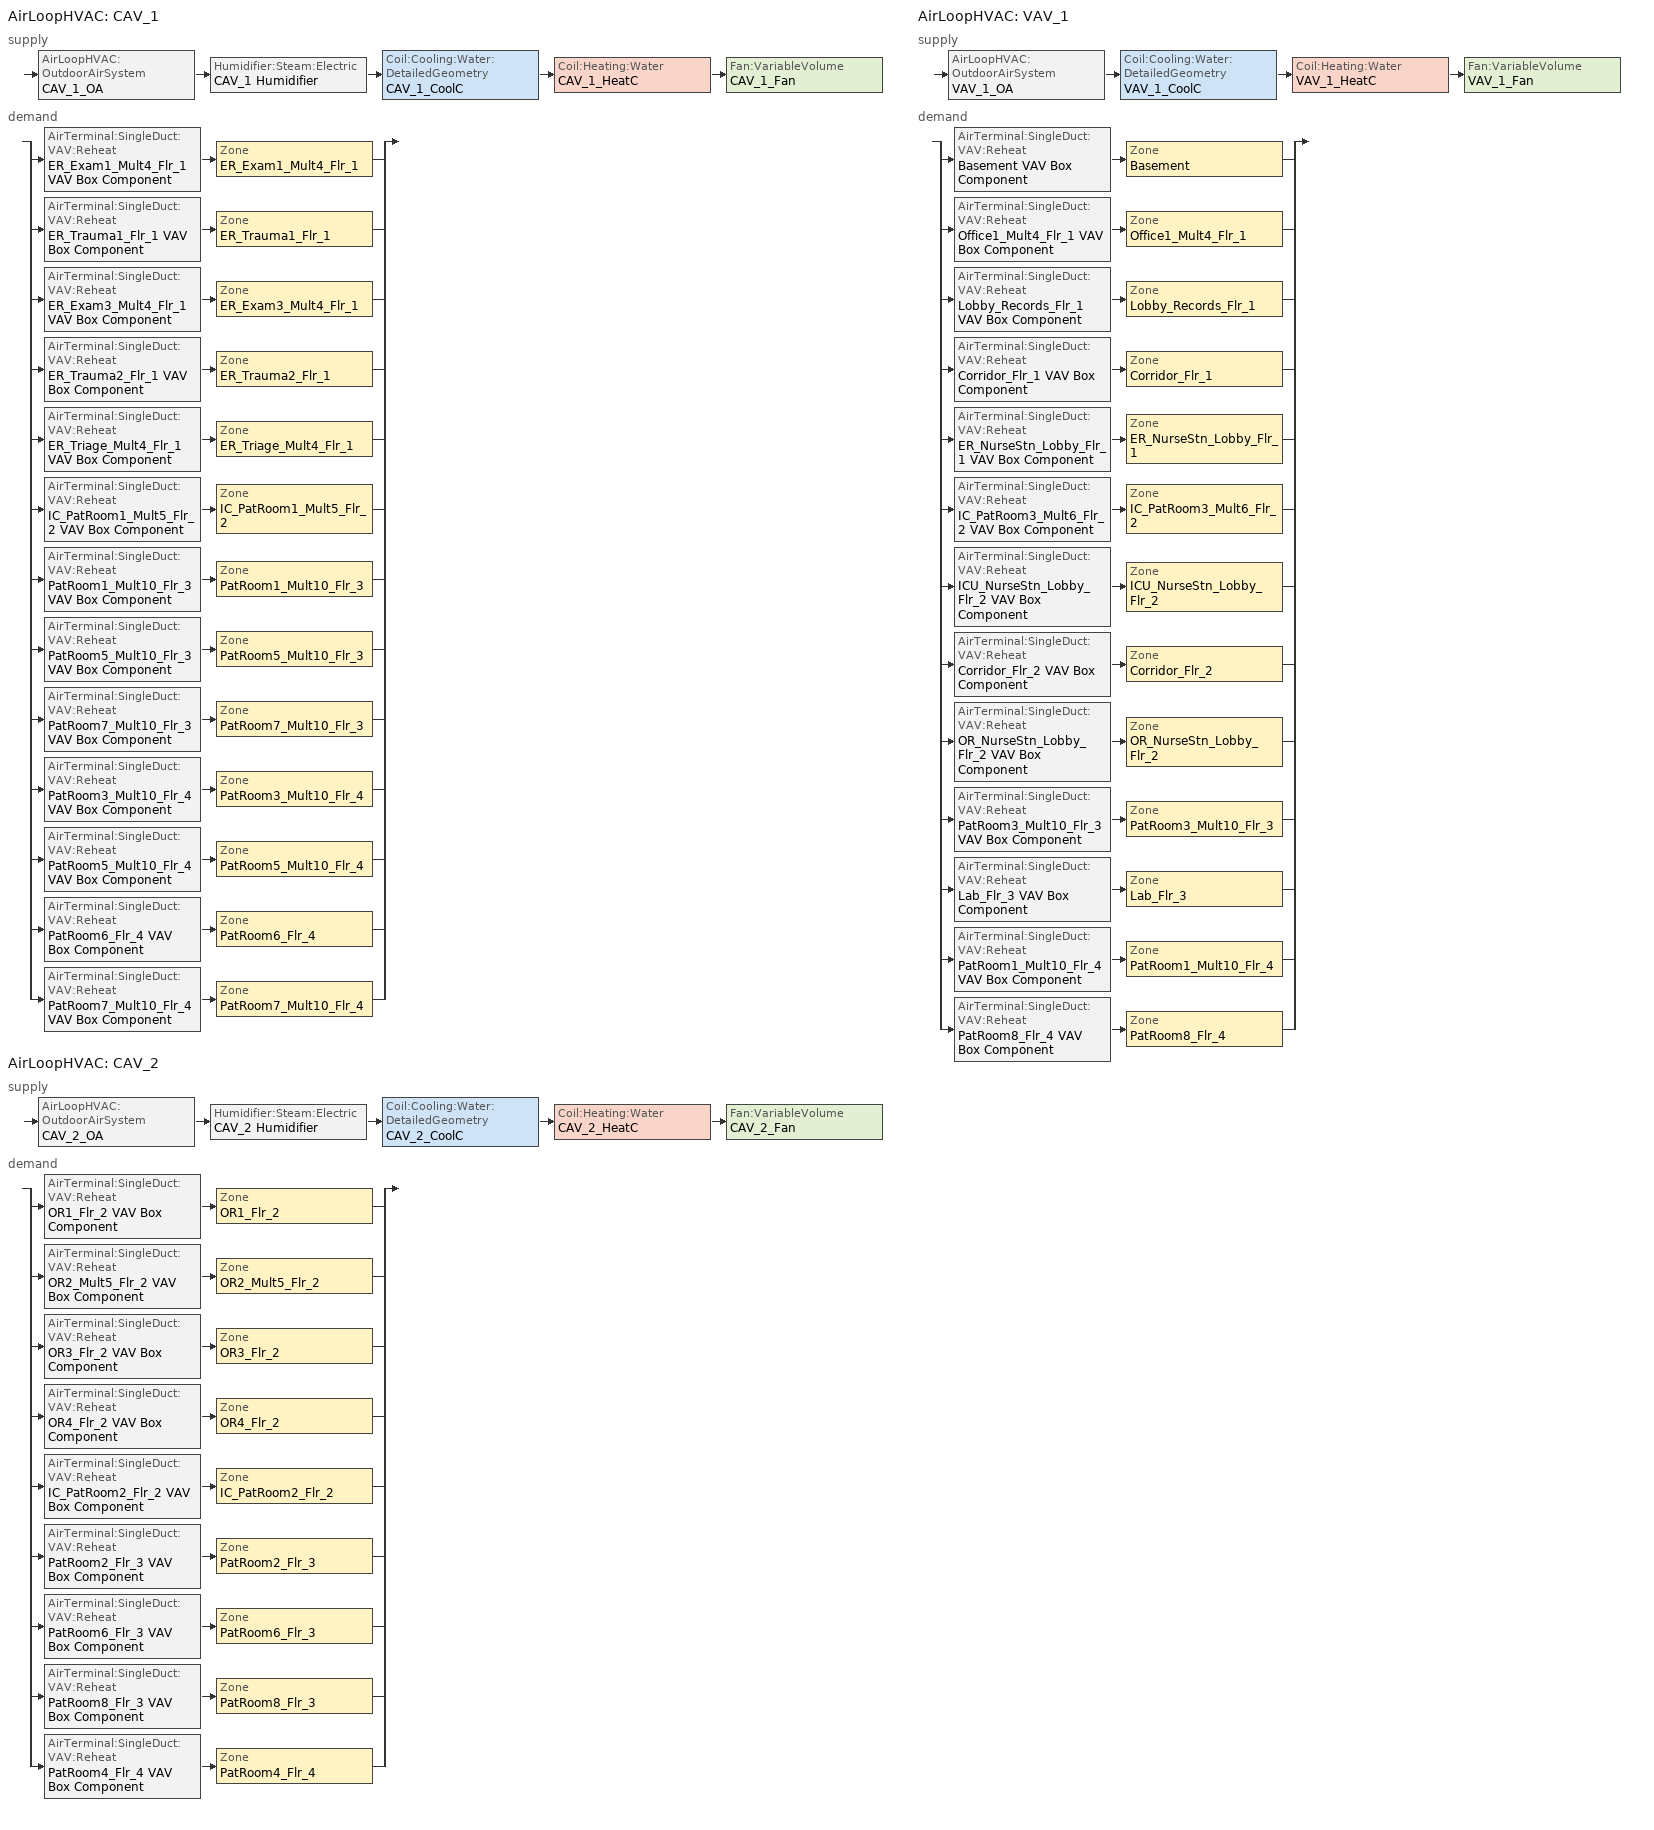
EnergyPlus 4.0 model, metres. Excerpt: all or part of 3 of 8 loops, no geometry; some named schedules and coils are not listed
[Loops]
AirLoopHVAC 'CAV_1'
 supply: AirLoopHVAC:OutdoorAirSystem 'CAV_1_OA' > Humidifier:Steam:Electric 'CAV_1 Humidifier' > Coil:Cooling:Water:DetailedGeometry 'CAV_1_CoolC' > Coil:Heating:Water 'CAV_1_HeatC' > Fan:VariableVolume 'CAV_1_Fan'
 demand: split
  | AirTerminal:SingleDuct:VAV:Reheat 'ER_Exam1_Mult4_Flr_1 VAV Box Component' > Zone 'ER_Exam1_Mult4_Flr_1'
  | AirTerminal:SingleDuct:VAV:Reheat 'ER_Trauma1_Flr_1 VAV Box Component' > Zone 'ER_Trauma1_Flr_1'
  | AirTerminal:SingleDuct:VAV:Reheat 'ER_Exam3_Mult4_Flr_1 VAV Box Component' > Zone 'ER_Exam3_Mult4_Flr_1'
  | AirTerminal:SingleDuct:VAV:Reheat 'ER_Trauma2_Flr_1 VAV Box Component' > Zone 'ER_Trauma2_Flr_1'
  | AirTerminal:SingleDuct:VAV:Reheat 'ER_Triage_Mult4_Flr_1 VAV Box Component' > Zone 'ER_Triage_Mult4_Flr_1'
  | AirTerminal:SingleDuct:VAV:Reheat 'IC_PatRoom1_Mult5_Flr_2 VAV Box Component' > Zone 'IC_PatRoom1_Mult5_Flr_2'
  | AirTerminal:SingleDuct:VAV:Reheat 'PatRoom1_Mult10_Flr_3 VAV Box Component' > Zone 'PatRoom1_Mult10_Flr_3'
  | AirTerminal:SingleDuct:VAV:Reheat 'PatRoom5_Mult10_Flr_3 VAV Box Component' > Zone 'PatRoom5_Mult10_Flr_3'
  | AirTerminal:SingleDuct:VAV:Reheat 'PatRoom7_Mult10_Flr_3 VAV Box Component' > Zone 'PatRoom7_Mult10_Flr_3'
  | AirTerminal:SingleDuct:VAV:Reheat 'PatRoom3_Mult10_Flr_4 VAV Box Component' > Zone 'PatRoom3_Mult10_Flr_4'
  | AirTerminal:SingleDuct:VAV:Reheat 'PatRoom5_Mult10_Flr_4 VAV Box Component' > Zone 'PatRoom5_Mult10_Flr_4'
  | AirTerminal:SingleDuct:VAV:Reheat 'PatRoom6_Flr_4 VAV Box Component' > Zone 'PatRoom6_Flr_4'
  | AirTerminal:SingleDuct:VAV:Reheat 'PatRoom7_Mult10_Flr_4 VAV Box Component' > Zone 'PatRoom7_Mult10_Flr_4'
AirLoopHVAC 'CAV_2'
 supply: AirLoopHVAC:OutdoorAirSystem 'CAV_2_OA' > Humidifier:Steam:Electric 'CAV_2 Humidifier' > Coil:Cooling:Water:DetailedGeometry 'CAV_2_CoolC' > Coil:Heating:Water 'CAV_2_HeatC' > Fan:VariableVolume 'CAV_2_Fan'
 demand: split
  | AirTerminal:SingleDuct:VAV:Reheat 'OR1_Flr_2 VAV Box Component' > Zone 'OR1_Flr_2'
  | AirTerminal:SingleDuct:VAV:Reheat 'OR2_Mult5_Flr_2 VAV Box Component' > Zone 'OR2_Mult5_Flr_2'
  | AirTerminal:SingleDuct:VAV:Reheat 'OR3_Flr_2 VAV Box Component' > Zone 'OR3_Flr_2'
  | AirTerminal:SingleDuct:VAV:Reheat 'OR4_Flr_2 VAV Box Component' > Zone 'OR4_Flr_2'
  | AirTerminal:SingleDuct:VAV:Reheat 'IC_PatRoom2_Flr_2 VAV Box Component' > Zone 'IC_PatRoom2_Flr_2'
  | AirTerminal:SingleDuct:VAV:Reheat 'PatRoom2_Flr_3 VAV Box Component' > Zone 'PatRoom2_Flr_3'
  | AirTerminal:SingleDuct:VAV:Reheat 'PatRoom6_Flr_3 VAV Box Component' > Zone 'PatRoom6_Flr_3'
  | AirTerminal:SingleDuct:VAV:Reheat 'PatRoom8_Flr_3 VAV Box Component' > Zone 'PatRoom8_Flr_3'
  | AirTerminal:SingleDuct:VAV:Reheat 'PatRoom4_Flr_4 VAV Box Component' > Zone 'PatRoom4_Flr_4'
AirLoopHVAC 'VAV_1'
 supply: AirLoopHVAC:OutdoorAirSystem 'VAV_1_OA' > Coil:Cooling:Water:DetailedGeometry 'VAV_1_CoolC' > Coil:Heating:Water 'VAV_1_HeatC' > Fan:VariableVolume 'VAV_1_Fan'
 demand: split
  | AirTerminal:SingleDuct:VAV:Reheat 'Basement VAV Box Component' > Zone 'Basement'
  | AirTerminal:SingleDuct:VAV:Reheat 'Office1_Mult4_Flr_1 VAV Box Component' > Zone 'Office1_Mult4_Flr_1'
  | AirTerminal:SingleDuct:VAV:Reheat 'Lobby_Records_Flr_1 VAV Box Component' > Zone 'Lobby_Records_Flr_1'
  | AirTerminal:SingleDuct:VAV:Reheat 'Corridor_Flr_1 VAV Box Component' > Zone 'Corridor_Flr_1'
  | AirTerminal:SingleDuct:VAV:Reheat 'ER_NurseStn_Lobby_Flr_1 VAV Box Component' > Zone 'ER_NurseStn_Lobby_Flr_1'
  | AirTerminal:SingleDuct:VAV:Reheat 'IC_PatRoom3_Mult6_Flr_2 VAV Box Component' > Zone 'IC_PatRoom3_Mult6_Flr_2'
  | AirTerminal:SingleDuct:VAV:Reheat 'ICU_NurseStn_Lobby_Flr_2 VAV Box Component' > Zone 'ICU_NurseStn_Lobby_Flr_2'
  | AirTerminal:SingleDuct:VAV:Reheat 'Corridor_Flr_2 VAV Box Component' > Zone 'Corridor_Flr_2'
  | AirTerminal:SingleDuct:VAV:Reheat 'OR_NurseStn_Lobby_Flr_2 VAV Box Component' > Zone 'OR_NurseStn_Lobby_Flr_2'
  | AirTerminal:SingleDuct:VAV:Reheat 'PatRoom3_Mult10_Flr_3 VAV Box Component' > Zone 'PatRoom3_Mult10_Flr_3'
  | AirTerminal:SingleDuct:VAV:Reheat 'Lab_Flr_3 VAV Box Component' > Zone 'Lab_Flr_3'
  | AirTerminal:SingleDuct:VAV:Reheat 'PatRoom1_Mult10_Flr_4 VAV Box Component' > Zone 'PatRoom1_Mult10_Flr_4'
  | AirTerminal:SingleDuct:VAV:Reheat 'PatRoom8_Flr_4 VAV Box Component' > Zone 'PatRoom8_Flr_4'
[Fan:VariableVolume] Availability Schedule=HVACOperationSchd; Pressure Rise=1017.592; Maximum Flow Rate {m3/s}=AUTOSIZE; Minimum Flow Rate {m3/s}=0; Motor In Airstream Fraction=1; Fan Coefficient 1=0.0407599; Fan Coefficient 2=0.088045; Fan Coefficient 3=-0.0729261; Fan Coefficient 4=0.94374; Fan Coefficient 5=0
Name | Fan Efficiency | Motor Efficiency
CAV_1_Fan; CAV_2_Fan | 0.6045 | 0.93
VAV_1_Fan | 0.6084 | 0.936
[Coil:Heating:Water] Availablility Schedule=ALWAYS_ON; U-Factor Times Area Value {W/K}=AUTOSIZE; Maximum Water Flow Rate {m3/s}=AUTOSIZE; Coil Peformance input method=UFactorTimesAreaAndDesignWaterFlowRate; Nominal Capacity=AUTOSIZE; Design Inlet Water Temperature=82.2; Design Inlet Air Temperature=16.6; Design Outlet Water Temperature=71.1; Design Outlet Air Temperature=32.2
CAV_1_HeatC; CAV_2_HeatC; VAV_1_HeatC
[Coil:Cooling:Water:DetailedGeometry] Availablility Schedule=ALWAYS_ON; Maximum Water Flow Rate {m3/s}=AUTOSIZE; Tube Outside Surface Area  {m2}=AUTOSIZE; Total Tube Inside Area {m2}=AUTOSIZE; Fin Surface Area {m2}=AUTOSIZE; Minimum Airflow Area {m2}=AUTOSIZE; Coil Depth {m}=AUTOSIZE; Fin Diameter {m}=AUTOSIZE; Fin Thickness {m}=0.0015; Tube Inside Diameter  {m}=0.01445; Tube Outside Diameter {m}=0.0159; Tube Thermal Conductivity {W/m-K}=0.386; Fin Thermal Conductivity {W/m-K}=0.204; Fin Spacing {m}=0.0018; Tube Depth Spacing {m}=0.026; Number of Tube Rows=6; Number of Tubes per Row=AUTOSIZE
CAV_1_CoolC; CAV_2_CoolC; VAV_1_CoolC
[Humidifier:Steam:Electric] Availability Schedule=ALWAYS_ON; Rated Capacity m3/s=3.72E-5; Rated Power W=100000; Rated Fan Power W=0; Standby Power W=0
CAV_1 Humidifier; CAV_2 Humidifier
[AirTerminal:SingleDuct:VAV:Reheat] Availability Schedule=ALWAYS_ON; Maximum Air Flow Rate {m3/s}=AUTOSIZE; Zone Minimum Air Flow Input Method=Constant; Maximum Hot Water or Steam Flow Rate {m3/s}=AUTOSIZE; Minimum Hot Water or Steam Flow Rate {m3/s}=0; Convergence Tolerance=0.001; Damper Heating Action=NORMAL
Name | Constant Minimum Air Flow Fraction | Reheat Coil
Basement VAV Box Component | 0.3 | Basement VAV Box Reheat Coil
Corridor_Flr_1 VAV Box Component | 0.3 | Corridor_Flr_1 VAV Box Reheat Coil
Corridor_Flr_2 VAV Box Component | 0.3 | Corridor_Flr_2 VAV Box Reheat Coil
ER_Exam1_Mult4_Flr_1 VAV Box Component | 1 | ER_Exam1_Mult4_Flr_1 VAV Box Reheat Coil
ER_Exam3_Mult4_Flr_1 VAV Box Component | 1 | ER_Exam3_Mult4_Flr_1 VAV Box Reheat Coil
ER_NurseStn_Lobby_Flr_1 VAV Box Component | 0.3 | ER_NurseStn_Lobby_Flr_1 VAV Box Reheat Coil
ER_Trauma1_Flr_1 VAV Box Component | 1 | ER_Trauma1_Flr_1 VAV Box Reheat Coil
ER_Trauma2_Flr_1 VAV Box Component | 1 | ER_Trauma2_Flr_1 VAV Box Reheat Coil
ER_Triage_Mult4_Flr_1 VAV Box Component | 1 | ER_Triage_Mult4_Flr_1 VAV Box Reheat Coil
ICU_NurseStn_Lobby_Flr_2 VAV Box Component | 0.3 | ICU_NurseStn_Lobby_Flr_2 VAV Box Reheat Coil
IC_PatRoom1_Mult5_Flr_2 VAV Box Component | 1 | IC_PatRoom1_Mult5_Flr_2 VAV Box Reheat Coil
IC_PatRoom2_Flr_2 VAV Box Component | 1 | IC_PatRoom2_Flr_2 VAV Box Reheat Coil
IC_PatRoom3_Mult6_Flr_2 VAV Box Component | 1 | IC_PatRoom3_Mult6_Flr_2 VAV Box Reheat Coil
Lab_Flr_3 VAV Box Component | 1 | Lab_Flr_3 VAV Box Reheat Coil
Lobby_Records_Flr_1 VAV Box Component | 0.3 | Lobby_Records_Flr_1 VAV Box Reheat Coil
OR1_Flr_2 VAV Box Component | 1 | OR1_Flr_2 VAV Box Reheat Coil
OR2_Mult5_Flr_2 VAV Box Component | 1 | OR2_Mult5_Flr_2 VAV Box Reheat Coil
OR3_Flr_2 VAV Box Component | 1 | OR3_Flr_2 VAV Box Reheat Coil
OR4_Flr_2 VAV Box Component | 1 | OR4_Flr_2 VAV Box Reheat Coil
OR_NurseStn_Lobby_Flr_2 VAV Box Component | 0.3 | OR_NurseStn_Lobby_Flr_2 VAV Box Reheat Coil
Office1_Mult4_Flr_1 VAV Box Component | 0.3 | Office1_Mult4_Flr_1 VAV Box Reheat Coil
PatRoom1_Mult10_Flr_3 VAV Box Component | 1 | PatRoom1_Mult10_Flr_3 VAV Box Reheat Coil
PatRoom1_Mult10_Flr_4 VAV Box Component | 1 | PatRoom1_Mult10_Flr_4 VAV Box Reheat Coil
PatRoom2_Flr_3 VAV Box Component | 1 | PatRoom2_Flr_3 VAV Box Reheat Coil
PatRoom3_Mult10_Flr_3 VAV Box Component | 1 | PatRoom3_Mult10_Flr_3 VAV Box Reheat Coil
PatRoom3_Mult10_Flr_4 VAV Box Component | 1 | PatRoom3_Mult10_Flr_4 VAV Box Reheat Coil
PatRoom4_Flr_4 VAV Box Component | 1 | PatRoom4_Flr_4 VAV Box Reheat Coil
PatRoom5_Mult10_Flr_3 VAV Box Component | 1 | PatRoom5_Mult10_Flr_3 VAV Box Reheat Coil
PatRoom5_Mult10_Flr_4 VAV Box Component | 1 | PatRoom5_Mult10_Flr_4 VAV Box Reheat Coil
PatRoom6_Flr_3 VAV Box Component | 1 | PatRoom6_Flr_3 VAV Box Reheat Coil
PatRoom6_Flr_4 VAV Box Component | 1 | PatRoom6_Flr_4 VAV Box Reheat Coil
PatRoom7_Mult10_Flr_3 VAV Box Component | 1 | PatRoom7_Mult10_Flr_3 VAV Box Reheat Coil
PatRoom7_Mult10_Flr_4 VAV Box Component | 1 | PatRoom7_Mult10_Flr_4 VAV Box Reheat Coil
PatRoom8_Flr_3 VAV Box Component | 1 | PatRoom8_Flr_3 VAV Box Reheat Coil
PatRoom8_Flr_4 VAV Box Component | 1 | PatRoom8_Flr_4 VAV Box Reheat Coil
[Zone equipment]
Basement: Basement VAV Box Component
Corridor_Flr_1: Corridor_Flr_1 VAV Box Component
Corridor_Flr_2: Corridor_Flr_2 VAV Box Component
ER_Exam1_Mult4_Flr_1: ER_Exam1_Mult4_Flr_1 VAV Box Component
ER_Exam3_Mult4_Flr_1: ER_Exam3_Mult4_Flr_1 VAV Box Component
ER_NurseStn_Lobby_Flr_1: ER_NurseStn_Lobby_Flr_1 VAV Box Component
ER_Trauma1_Flr_1: ER_Trauma1_Flr_1 VAV Box Component
ER_Trauma2_Flr_1: ER_Trauma2_Flr_1 VAV Box Component
ER_Triage_Mult4_Flr_1: ER_Triage_Mult4_Flr_1 VAV Box Component
ICU_NurseStn_Lobby_Flr_2: ICU_NurseStn_Lobby_Flr_2 VAV Box Component
IC_PatRoom1_Mult5_Flr_2: IC_PatRoom1_Mult5_Flr_2 VAV Box Component
IC_PatRoom2_Flr_2: IC_PatRoom2_Flr_2 VAV Box Component
IC_PatRoom3_Mult6_Flr_2: IC_PatRoom3_Mult6_Flr_2 VAV Box Component
Lab_Flr_3: Lab_Flr_3 VAV Box Component
Lobby_Records_Flr_1: Lobby_Records_Flr_1 VAV Box Component
OR1_Flr_2: OR1_Flr_2 VAV Box Component
OR2_Mult5_Flr_2: OR2_Mult5_Flr_2 VAV Box Component
OR3_Flr_2: OR3_Flr_2 VAV Box Component
OR4_Flr_2: OR4_Flr_2 VAV Box Component
OR_NurseStn_Lobby_Flr_2: OR_NurseStn_Lobby_Flr_2 VAV Box Component
Office1_Mult4_Flr_1: Office1_Mult4_Flr_1 VAV Box Component
PatRoom1_Mult10_Flr_3: PatRoom1_Mult10_Flr_3 VAV Box Component
PatRoom1_Mult10_Flr_4: PatRoom1_Mult10_Flr_4 VAV Box Component
PatRoom2_Flr_3: PatRoom2_Flr_3 VAV Box Component
PatRoom3_Mult10_Flr_3: PatRoom3_Mult10_Flr_3 VAV Box Component
PatRoom3_Mult10_Flr_4: PatRoom3_Mult10_Flr_4 VAV Box Component
PatRoom4_Flr_4: PatRoom4_Flr_4 VAV Box Component
PatRoom5_Mult10_Flr_3: PatRoom5_Mult10_Flr_3 VAV Box Component
PatRoom5_Mult10_Flr_4: PatRoom5_Mult10_Flr_4 VAV Box Component
PatRoom6_Flr_3: PatRoom6_Flr_3 VAV Box Component
PatRoom6_Flr_4: PatRoom6_Flr_4 VAV Box Component
PatRoom7_Mult10_Flr_3: PatRoom7_Mult10_Flr_3 VAV Box Component
PatRoom7_Mult10_Flr_4: PatRoom7_Mult10_Flr_4 VAV Box Component
PatRoom8_Flr_3: PatRoom8_Flr_3 VAV Box Component
PatRoom8_Flr_4: PatRoom8_Flr_4 VAV Box Component
[Sizing:Zone] Zone Cooling Design Supply Air Temperature {C}=11.1; Zone Heating Design Supply Air Temperature {C}=50; Zone Cooling Design Supply Air Humidity Ratio {kg-H20/kg-air}=0.007; Zone Heating Design Supply Air Humidity Ratio {kg-H20/kg-air}=0.008; Heating Design Air Flow Method {Flow/Zone | DesignDay}=DesignDay
Name | Outdoor Air Method | Outside Air Flow per Person {(m3/s)/person} | Cooling Design Air Flow Method {Flow/Zone | DesignDay | DesignDayWithLimit} | Outside Air Flow per Zone Floor Area {(m3/s)/m2} | Cooling Minimum Air Flow | Outside Air Flow per Zone {m3/s}
Basement; ER_NurseStn_Lobby_Flr_1; ICU_NurseStn_Lobby_Flr_2; Lobby_Records_Flr_1; OR_NurseStn_Lobby_Flr_2; Office1_Mult4_Flr_1 | Flow/Person | 0.01 | DesignDay
Corridor_Flr_1 | Flow/Area |  | DesignDay | 0.00025
Corridor_Flr_2 | Flow/Area |  | DesignDayWithLimit | 0.00025 | 1.349328
ER_Exam1_Mult4_Flr_1; ER_Exam3_Mult4_Flr_1; ER_Trauma1_Flr_1; ER_Trauma2_Flr_1; ER_Triage_Mult4_Flr_1 | Flow/Zone |  | DesignDayWithLimit |  | 0.396533 | 0.066089
IC_PatRoom1_Mult5_Flr_2; IC_PatRoom3_Mult6_Flr_2; PatRoom1_Mult10_Flr_3; PatRoom1_Mult10_Flr_4; PatRoom5_Mult10_Flr_3; PatRoom5_Mult10_Flr_4 | Flow/Zone |  | DesignDayWithLimit |  | 0.148683 | 0.049561
IC_PatRoom2_Flr_2; PatRoom6_Flr_3; PatRoom6_Flr_4; PatRoom8_Flr_3; PatRoom8_Flr_4 | Flow/Zone |  | DesignDayWithLimit |  | 0.198267 | 0.066089
Lab_Flr_3 | Flow/Zone |  | DesignDayWithLimit |  | 1.882 | 1.882
OR1_Flr_2; OR2_Mult5_Flr_2; OR3_Flr_2 | Flow/Zone |  | DesignDayWithLimit |  | 0.991292 | 0.198258
OR4_Flr_2 | Flow/Zone |  | DesignDayWithLimit |  | 3.965417 | 0.793083
PatRoom2_Flr_3; PatRoom4_Flr_4 | Flow/Zone |  | DesignDayWithLimit |  | 0.24785 | 0.082617
PatRoom3_Mult10_Flr_3; PatRoom3_Mult10_Flr_4; PatRoom7_Mult10_Flr_3; PatRoom7_Mult10_Flr_4 | Flow/Zone |  | DesignDayWithLimit |  | 0.143767 | 0.047922
[ZoneControl:Thermostat] Control Type Schedule=Dual Zone Control Type Sched
Name | Zone | Control 1
Basement Thermostat | Basement | Basement DualSPSched
Corridor_Flr_1 Thermostat | Corridor_Flr_1 | Corridor_Flr_1 DualSPSched
Corridor_Flr_2 Thermostat | Corridor_Flr_2 | Corridor_Flr_2 DualSPSched
ER_Exam1_Mult4_Flr_1 Thermostat | ER_Exam1_Mult4_Flr_1 | ER_Exam1_Mult4_Flr_1 DualSPSched
ER_Exam3_Mult4_Flr_1 Thermostat | ER_Exam3_Mult4_Flr_1 | ER_Exam3_Mult4_Flr_1 DualSPSched
ER_NurseStn_Lobby_Flr_1 Thermostat | ER_NurseStn_Lobby_Flr_1 | ER_NurseStn_Lobby_Flr_1 DualSPSched
ER_Trauma1_Flr_1 Thermostat | ER_Trauma1_Flr_1 | ER_Trauma1_Flr_1 DualSPSched
ER_Trauma2_Flr_1 Thermostat | ER_Trauma2_Flr_1 | ER_Trauma2_Flr_1 DualSPSched
ER_Triage_Mult4_Flr_1 Thermostat | ER_Triage_Mult4_Flr_1 | ER_Triage_Mult4_Flr_1 DualSPSched
ICU_NurseStn_Lobby_Flr_2 Thermostat | ICU_NurseStn_Lobby_Flr_2 | ICU_NurseStn_Lobby_Flr_2 DualSPSched
IC_PatRoom1_Mult5_Flr_2 Thermostat | IC_PatRoom1_Mult5_Flr_2 | IC_PatRoom1_Mult5_Flr_2 DualSPSched
IC_PatRoom2_Flr_2 Thermostat | IC_PatRoom2_Flr_2 | IC_PatRoom2_Flr_2 DualSPSched
IC_PatRoom3_Mult6_Flr_2 Thermostat | IC_PatRoom3_Mult6_Flr_2 | IC_PatRoom3_Mult6_Flr_2 DualSPSched
Lab_Flr_3 Thermostat | Lab_Flr_3 | Lab_Flr_3 DualSPSched
Lobby_Records_Flr_1 Thermostat | Lobby_Records_Flr_1 | Lobby_Records_Flr_1 DualSPSched
OR1_Flr_2 Thermostat | OR1_Flr_2 | OR1_Flr_2 DualSPSched
OR2_Mult5_Flr_2 Thermostat | OR2_Mult5_Flr_2 | OR2_Mult5_Flr_2 DualSPSched
OR3_Flr_2 Thermostat | OR3_Flr_2 | OR3_Flr_2 DualSPSched
OR4_Flr_2 Thermostat | OR4_Flr_2 | OR4_Flr_2 DualSPSched
OR_NurseStn_Lobby_Flr_2 Thermostat | OR_NurseStn_Lobby_Flr_2 | OR_NurseStn_Lobby_Flr_2 DualSPSched
Office1_Mult4_Flr_1 Thermostat | Office1_Mult4_Flr_1 | Office1_Mult4_Flr_1 DualSPSched
PatRoom1_Mult10_Flr_3 Thermostat | PatRoom1_Mult10_Flr_3 | PatRoom1_Mult10_Flr_3 DualSPSched
PatRoom1_Mult10_Flr_4 Thermostat | PatRoom1_Mult10_Flr_4 | PatRoom1_Mult10_Flr_4 DualSPSched
PatRoom2_Flr_3 Thermostat | PatRoom2_Flr_3 | PatRoom2_Flr_3 DualSPSched
PatRoom3_Mult10_Flr_3 Thermostat | PatRoom3_Mult10_Flr_3 | PatRoom3_Mult10_Flr_3 DualSPSched
PatRoom3_Mult10_Flr_4 Thermostat | PatRoom3_Mult10_Flr_4 | PatRoom3_Mult10_Flr_4 DualSPSched
PatRoom4_Flr_4 Thermostat | PatRoom4_Flr_4 | PatRoom4_Flr_4 DualSPSched
PatRoom5_Mult10_Flr_3 Thermostat | PatRoom5_Mult10_Flr_3 | PatRoom5_Mult10_Flr_3 DualSPSched
PatRoom5_Mult10_Flr_4 Thermostat | PatRoom5_Mult10_Flr_4 | PatRoom5_Mult10_Flr_4 DualSPSched
PatRoom6_Flr_3 Thermostat | PatRoom6_Flr_3 | PatRoom6_Flr_3 DualSPSched
PatRoom6_Flr_4 Thermostat | PatRoom6_Flr_4 | PatRoom6_Flr_4 DualSPSched
PatRoom7_Mult10_Flr_3 Thermostat | PatRoom7_Mult10_Flr_3 | PatRoom7_Mult10_Flr_3 DualSPSched
PatRoom7_Mult10_Flr_4 Thermostat | PatRoom7_Mult10_Flr_4 | PatRoom7_Mult10_Flr_4 DualSPSched
PatRoom8_Flr_3 Thermostat | PatRoom8_Flr_3 | PatRoom8_Flr_3 DualSPSched
PatRoom8_Flr_4 Thermostat | PatRoom8_Flr_4 | PatRoom8_Flr_4 DualSPSched
[ThermostatSetpoint:DualSetpoint]
Name | Heating Setpoint Temperature Schedule | Cooling Setpoint Temperature Schedule
Basement DualSPSched; Corridor_Flr_1 DualSPSched; Corridor_Flr_2 DualSPSched; ER_NurseStn_Lobby_Flr_1 DualSPSched; ICU_NurseStn_Lobby_Flr_2 DualSPSched; Lab_Flr_3 DualSPSched; Lobby_Records_Flr_1 DualSPSched; OR_NurseStn_Lobby_Flr_2 DualSPSched; Office1_Mult4_Flr_1 DualSPSched | ADMIN_HTGSETP_SCH | ADMIN_CLGSETP_SCH
ER_Exam1_Mult4_Flr_1 DualSPSched; ER_Exam3_Mult4_Flr_1 DualSPSched; ER_Trauma1_Flr_1 DualSPSched; ER_Trauma2_Flr_1 DualSPSched; ER_Triage_Mult4_Flr_1 DualSPSched; IC_PatRoom1_Mult5_Flr_2 DualSPSched; IC_PatRoom2_Flr_2 DualSPSched; IC_PatRoom3_Mult6_Flr_2 DualSPSched; PatRoom1_Mult10_Flr_3 DualSPSched; PatRoom1_Mult10_Flr_4 DualSPSched; PatRoom2_Flr_3 DualSPSched; PatRoom3_Mult10_Flr_3 DualSPSched; PatRoom3_Mult10_Flr_4 DualSPSched; PatRoom4_Flr_4 DualSPSched; PatRoom5_Mult10_Flr_3 DualSPSched; PatRoom5_Mult10_Flr_4 DualSPSched; PatRoom6_Flr_3 DualSPSched; PatRoom6_Flr_4 DualSPSched; PatRoom7_Mult10_Flr_3 DualSPSched; PatRoom7_Mult10_Flr_4 DualSPSched; PatRoom8_Flr_3 DualSPSched; PatRoom8_Flr_4 DualSPSched | CRITICAL_HTGSETP_SCH | CRITICAL_CLGSETP_SCH
OR1_Flr_2 DualSPSched; OR2_Mult5_Flr_2 DualSPSched; OR3_Flr_2 DualSPSched; OR4_Flr_2 DualSPSched | OR_HTGSETP_SCH | OR_CLGSETP_SCH
[Sizing:System] Type Of Load To Size On {Sensible}=Sensible; Design Outdoor Air Flow Rate {m3/s}=AUTOSIZE; Preheat Design Temperature {C}=7; Preheat Design Humidity Ratio {kg-H2O/kg-air}=0.008; Precool Design Humidity Ratio {kg-H2O/kg-air}=0.008; Central Cooling Design Supply Air Temperature {C}=7.2; Central Heating Design Supply Air Temperature {C}=16; 100% Outdoor Air in Cooling {Yes | No}=No; 100% Outdoor Air in Heating {Yes | No}=No; Central Cooling Design Supply Air Humidity Ratio {kg-H2O/kg-air}=0.007; Central Heating Design Supply Air Humidity Ratio {kg-H2O/kg-air}=0.007; Cooling Design Air Flow Method=DesignDay; Cooling Design Air Flow Rate {m3/s}=0; Heating Design Air Flow Method=DesignDay; Heating Design Air Flow Rate {m3/s}=0
Name | Minimum System Air Flow Ratio | Precool Design Temperature {C} | Sizing Option {Coincident | NonCoincident}
CAV_1; CAV_2 | 1 | 7.2 | NonCoincident
VAV_1 | 0.3 | 11.1 | Coincident
[Controller:OutdoorAir] Minimum Outdoor Air Flow Rate {m3/s}=AUTOSIZE; Maximum Outdoor Air Flow Rate {m3/s}=AUTOSIZE; Economizer Control Action Type=ModulateFlow; Economizer Maximum Limit Dry-Bulb Temperature {C}=28; Economizer Maximum Limit Enthalpy {J/kg}=64000; Economizer Minimum Limit Dry-Bulb Temperature {C}=-100; Lockout Type=NoLockout; Minimum Limit Type=FixedMinimum; Minimum Outdoor Air Schedule=ALWAYS_ON
Name | Economizer Control Type | Minimum Fraction of Outdoor Air Schedule
CAV_1_OA_Controller; CAV_2_OA_Controller | NoEconomizer | CAV_OAminFracSchedule
VAV_1_OA_Controller | DifferentialDryBulb | VAV_OAminFracSchedule
[Controller:WaterCoil] Maximum Actuated Flow {m3/s}=AUTOSIZE; Minimum Actuated Flow {m3/s}=0
Name | Control Variable {Temperature | HumidityRatio | TemperatureAndHumidityRatio | Flow} | Action {Normal | Reverse} | Actuator Variable {Flow} | Actuator Variable {FLOW} | Controller Convergence Tolerance {delta C} [Delta temp from setpoint]
CAV_1_CoolC_Controller; CAV_2_CoolC_Controller | TemperatureAndHumidityRatio | Reverse | Flow
CAV_1_HeatC_Controller; CAV_2_HeatC_Controller; VAV_1_HeatC_Controller | Temperature | Normal |  | Flow | 0.0001
VAV_1_CoolC_Controller | Temperature | Reverse | Flow
[AirLoopHVAC] Design Supply Air Flow Rate {m3/s}=AUTOSIZE
CAV_1; CAV_2; VAV_1
[SetpointManager:Scheduled]
Name | Control Variable {Temperature | Others } | Schedule | Setpoint Node or NodeList | Control Variable {Temperature | others }
CAV_1 SAT setpoint | Temperature | CAV_SAT_SCH | CAV_1 Supply Equipment Outlet Node
CAV_2 SAT setpoint | Temperature | CAV_SAT_SCH | CAV_2 Supply Equipment Outlet Node
VAV_1 SAT setpoint |  | Seasonal-Reset-Supply-Air-Temp-Sch | VAV_1 Supply Equipment Outlet Node | Temperature
[SetpointManager:MixedAir]
Name | Control Variable {Temperature} | Setpoint Node or NodeList | Control Variable
CAV_1_CoolC SAT Manager | Temperature | CAV_1_CoolC-CAV_1_HeatCNode
CAV_1_HeatC SAT Manager | Temperature | CAV_1_HeatC-CAV_1_FanNode
CAV_1_OAMixed Air Temp Manager |  | CAV_1_OA-CAV_1 HumidifierNode | Temperature
CAV_2_CoolC SAT Manager | Temperature | CAV_2_CoolC-CAV_2_HeatCNode
CAV_2_HeatC SAT Manager | Temperature | CAV_2_HeatC-CAV_2_FanNode
CAV_2_OAMixed Air Temp Manager |  | CAV_2_OA-CAV_2 HumidifierNode | Temperature
VAV_1_CoolC SAT Manager | Temperature | VAV_1_CoolC-VAV_1_HeatCNode
VAV_1_HeatC SAT Manager | Temperature | VAV_1_HeatC-VAV_1_FanNode
VAV_1_OAMixed Air Temp Manager |  | VAV_1_OA-VAV_1_CoolCNode | Temperature
[SetpointManager:SingleZone:Humidity:Minimum]
Name | Setpoint Node or NodeList
CAV_1 Humidifier HUMRAT setpoint | CAV_1 Humidifier-CAV_1_CoolCNode
CAV_2 Humidifier HUMRAT setpoint | CAV_2 Humidifier-CAV_2_CoolCNode
[SetpointManager:SingleZone:Humidity:Maximum]
Name | Setpoint Node or NodeList
CAV_1_CoolC HUMRAT setpoint | CAV_1_CoolC-CAV_1_HeatCNode
CAV_2_CoolC HUMRAT setpoint | CAV_2_CoolC-CAV_2_HeatCNode
[Schedule:Compact]
ALWAYS_ON: Through: 12/31, For: AllDays, Until: 24:00, 1
ADMIN_CLGSETP_SCH: Temperature, Through: 12/31, For: Weekdays, Until: 05:00, 25, Until: 18:00, 22.2, Until: 24:00, 25, For: SummerDesignDay, Until: 05:00, 25, Until: 18:00, 22.2, Until: 24:00, 25, For: WinterDesignDay, Until: 07:00, 25, Until: 15:00, 22.2, Until: 24:00, 25, For: Saturdays, Until: 07:00, 25, Until: 15:00, 22.2, Until: 24:00, 25, For: AllOtherDays, Until: 24:00, 25
ADMIN_HTGSETP_SCH: Temperature, Through: 12/31, For: Weekdays, Until: 05:00, 18.3, Until: 18:00, 21.1, Until: 24:00, 18.3, For: SummerDesignDay, Until: 05:00, 18.3, Until: 18:00, 21.1, Until: 24:00, 18.3, For: WinterDesignDay, Until: 07:00, 18.3, Until: 15:00, 21.1, Until: 24:00, 18.3, For: Saturdays, Until: 07:00, 18.3, Until: 15:00, 21.1, Until: 24:00, 18.3, For: AllOtherDays, Until: 24:00, 18.3
CRITICAL_CLGSETP_SCH: Temperature, Through: 12/31, For: AllDays, Until: 24:00, 22.2
CRITICAL_HTGSETP_SCH: Temperature, Through: 12/31, For: ALLDays, Until: 24:00, 21.1
OR_CLGSETP_SCH: Temperature, Through: 12/31, For: AllDays, Until: 06:00, 22.2, Until: 17:00, 18.3, Until: 24:00, 22.2
OR_HTGSETP_SCH: Temperature, Through: 12/31, For: AllDays, Until: 24:00, 18.3
Dual Zone Control Type Sched: Control Type, Through: 12/31, For: AllDays, Until: 24:00, 4
CAV_SAT_SCH; Seasonal-Reset-Supply-Air-Temp-Sch: Temperature, Through: 12/31, For: AllDays, Until: 24:00, 11.1
HVACOperationSchd: On/Off, Through: 12/31, For: AllDays, Until: 24:00, 1
CAV_OAminFracSchedule: Through: 12/31, For: AllDays, Until: 24:00, 0.33
VAV_OAminFracSchedule: Through: 12/31, For: AllDays, Until: 24:00, 0.25
